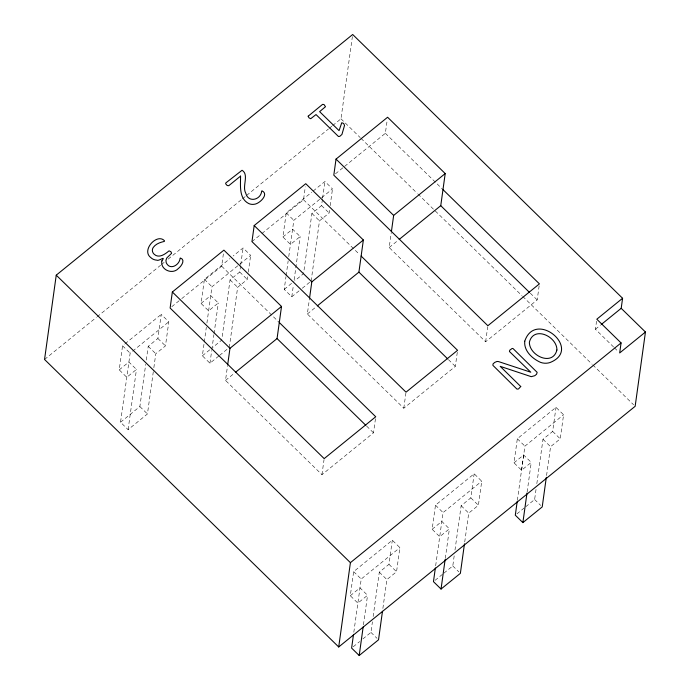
<?xml version="1.0" encoding="UTF-8"?>
<svg xmlns="http://www.w3.org/2000/svg" width="690" height="690" viewBox="0 0 690 690"><rect width="100%" height="100%" fill="white"/><g stroke="black" fill="none" stroke-linecap="round" stroke-linejoin="round"><path stroke-width="0.52" stroke-dasharray="3.45 2.59" d="M119.215 369.875L128.883 362.026L136.465 369.435L126.796 377.283L119.215 369.875L122.561 345.785L124.2 344.448M153.301 371.703L147.444 413.966L128.107 429.654L120.526 422.246L130.143 353.194L131.781 351.857M128.107 429.654L136.465 369.435M120.526 422.246L139.863 406.548L145.719 364.294M146.306 360.068L148.212 346.328L157.881 338.48L161.227 314.399L168.809 321.807L165.462 345.897L155.793 353.737L153.447 370.642M201.057 303.428L210.726 295.579L218.307 302.988L208.639 310.836L201.057 303.428L204.404 279.338L229.908 258.638M218.816 356.014L209.95 363.216L202.368 355.798L204.128 343.128M204.275 342.068L206.327 327.276M206.914 323.049L211.985 286.747L250.651 255.36L243.07 247.952L233.194 255.964M181.763 298.606L221.671 266.202L223.482 253.152M209.95 363.216L211.709 350.537M211.856 349.476L213.909 334.685M214.055 333.632L218.307 302.988M240.594 265.754L239.723 272.041L230.055 279.89L221.706 340.11L212.839 347.303M229.287 347.519L237.645 287.299L247.305 279.45L247.745 276.302M240.741 264.71L243.07 247.952M375.455 418.77L373.506 432.82L321.945 474.677L225.509 380.423L227.597 365.372M248.322 272.119L250.651 255.36M282.9 236.981L292.569 229.14L300.15 236.549L290.481 244.398L282.9 236.981L286.247 212.9L311.751 192.191M299.046 290.878L291.792 296.769L284.211 289.36L285.971 276.681M286.117 275.62L288.17 260.829M288.756 256.602L293.828 220.308L332.494 188.913L324.912 181.505L312.57 191.527M261.941 233.505L303.514 199.755L305.325 186.705M291.792 296.769L293.405 285.143M294.138 279.864L300.15 236.549M322.437 199.307L321.566 205.594L311.906 213.443L303.548 273.663L294.682 280.856M322.584 198.263L324.912 181.505M311.13 281.072L319.487 220.852L329.147 213.003L329.587 209.864M457.298 352.323L455.348 366.373L403.788 408.23L307.352 313.985L309.439 298.925M332.632 125.589L340.981 118.809L352.383 36.63M330.165 205.672L332.494 188.913M321.945 474.677L324.041 459.618M344.612 166.385L385.356 133.308L387.168 120.258M539.14 285.876L537.191 299.926L485.631 341.783L389.195 247.538L391.282 232.478M350.304 595.72L359.973 587.871L367.554 595.28L357.886 603.129L350.304 595.72L353.642 571.63L392.308 540.236L399.889 547.644L396.552 571.734L386.883 579.583L382.631 610.219M353.815 632.247L361.224 579.039L399.889 547.644M363.449 624.864L367.554 595.28M362.888 638.931L370.944 632.394L372.41 621.828M373.143 616.55L379.302 572.174L388.97 564.325L392.308 540.236M403.788 408.23L405.884 393.171M432.147 529.273L441.816 521.424L449.397 528.833L439.728 536.682L432.147 529.273L435.485 505.184L474.151 473.789L481.732 481.206L478.394 505.287L468.726 513.136L464.474 543.78M435.657 565.8L443.066 512.592L481.732 481.206M445.291 558.417L449.397 528.833M443.929 573.14L452.787 565.947L454.253 555.381M454.986 550.102L461.144 505.727L470.813 497.878L474.151 473.789M485.631 341.783L487.727 326.732M513.99 462.826L523.658 454.977L531.24 462.386L521.571 470.235L513.99 462.826L517.336 438.737L556.002 407.35L563.583 414.759L560.237 438.849L550.568 446.697L546.463 476.273M517.353 500.405L523.658 454.977M521.571 470.235L524.918 446.145L563.583 414.759M527.134 491.97L531.24 462.386M525.771 506.702L534.629 499.508L536.096 488.943M536.829 483.656L542.987 439.28L552.656 431.44L556.002 407.35M613.617 347.027L595.418 329.242L596.531 321.212M44.548 359.473L96.315 317.443M97.152 316.77L160.615 265.245M161.451 264.563L164.789 261.855M168.127 259.138L241.612 199.488M242.449 198.806L245.787 196.098M246.623 195.417L328.457 128.978M329.294 128.297L331.795 126.27M125.028 343.784L161.227 314.399M171.784 306.705L180.927 299.279M251.962 241.612L261.105 234.186M335.469 173.811L343.784 167.066M132.609 351.193L168.809 321.807M202.368 355.798L212.037 347.958M284.211 289.36L293.88 281.511M219.618 355.367L228.476 348.174M302.263 288.265L310.319 281.727M225.509 380.423L234.66 372.997M307.352 313.985L316.503 306.558M389.195 247.538L398.346 240.111M595.418 329.242L600.404 325.197M353.228 646.78L359.671 641.553M435.071 580.333L443.127 573.795M516.914 513.895L524.969 507.348M614.367 347.769L618.162 351.469M385.356 133.308L442.98 189.621M530.3 293.198L537.191 299.926M340.981 118.809L360.232 137.621M361.008 138.38L417.217 193.312M417.993 194.071L521.951 295.665M522.718 296.424L592.029 364.156M592.796 364.906L633.61 404.797M321.566 205.594L329.147 213.003M552.656 431.44L560.237 438.849M303.514 199.755L359.602 254.567M311.906 213.443L319.487 220.852M542.987 439.28L550.568 446.697M448.457 359.645L455.348 366.373M286.247 212.9L293.828 220.308M517.336 438.737L524.918 446.145M534.629 499.508L540.701 505.434M239.723 272.041L247.305 279.45M470.813 497.878L478.394 505.287M221.671 266.202L279.295 322.515M230.055 279.89L237.645 287.299M461.144 505.727L468.726 513.136M366.614 426.084L373.506 432.82M204.404 279.338L211.985 286.747M435.485 505.184L443.066 512.592M452.787 565.947L458.859 571.881M157.881 338.48L165.462 345.897M388.97 564.325L396.552 571.734M148.212 346.328L155.793 353.737M379.302 572.174L386.883 579.583M122.561 345.785L130.143 353.194M353.642 571.63L361.224 579.039M139.863 406.548L147.444 413.966M370.944 632.394L377.007 638.319"/><path stroke-width="1.03" d="M56.244 275.163L44.548 359.473L338.712 646.97L635.154 406.298L645.452 332.028L621.198 308.318L622.587 298.278L352.685 34.5L56.244 275.163L350.408 562.661L338.712 646.97M235.488 372.324L277.061 338.574L281.52 306.455L223.905 250.142L172.345 291.999L170.12 308.051L324.179 458.617L375.731 416.76L279.295 322.515M227.735 364.363L229.968 348.312L281.52 306.455M317.331 305.877L358.912 272.127L363.363 240.008L305.748 183.695L254.187 225.552L251.962 241.612L406.022 392.17L457.574 350.313L361.137 256.068M309.586 297.925L311.811 281.865L363.363 240.008M399.174 239.439L440.755 205.68L445.205 173.561L387.59 117.248L336.03 159.105L333.805 175.165L487.865 325.723L539.416 283.875L442.98 189.621M391.428 231.478L393.654 215.418L445.205 173.561M353.522 634.36L351.615 648.091L359.197 655.5L378.525 639.803L382.484 611.28M359.197 655.5L363.156 626.977M435.364 567.913L433.458 581.644L441.039 589.053L460.368 573.356L464.474 543.78M441.039 589.053L445.145 559.469M517.207 501.466L515.301 515.197L522.882 522.606L542.211 506.917L546.316 477.333M522.882 522.606L526.988 493.031M622.587 298.278L596.807 319.211L621.069 342.921L619.68 352.952L645.452 332.028M601.24 324.516L621.198 308.318M350.408 562.661L621.069 342.921M440.755 205.68L529.532 292.448M336.03 159.105L393.654 215.418M358.912 272.127L447.689 358.895M254.187 225.552L311.811 281.865M277.061 338.574L365.847 425.342M172.345 291.999L229.968 348.312M240.569 176.105C240.594 185.386 238.749 198.384 248.633 203.507A8.539 7.59 7.9 0 0 254.118 204.283C259.259 204.05 269.428 194.356 262.062 190.845L261.708 190.983C260.941 200.066 248.098 203.136 245.761 193.157C241.802 186.404 249.426 174.596 242.043 170.283L225.854 182.893L225.621 183.738L227.191 185.532L228.761 185.696L240.569 176.105M308.171 116.187L308.973 117.817L310.707 118.723L316.02 114.566L338.471 136.508L339.825 136.327L341.947 134.429L344.534 125.399L343.663 123.458L341.766 122.742L339.057 130.626L319.625 111.642L325.507 106.709L323.972 104.509L322.566 104.38L308.171 116.187M524.762 341.171C523.667 350.917 532.464 358.809 540.641 362.405A13.041 11.601 7.9 0 0 549.93 362.561C583.223 349.416 535.543 309.068 524.762 341.171M161.874 260.923C160.054 269.747 172.431 275 178.27 268.582C181.116 266.504 185.912 259.837 180.426 258.017L180.116 258.181C179.624 265.072 169.887 270.739 166.264 262.804L165.928 260.372L166.833 257.905L171.62 253.299L170.887 251.686L169.024 250.849C165.195 254.162 158.829 258.716 154.172 254.265A6.193 5.511 7.9 0 1 153.223 247.477C155.811 243.837 160.166 242.354 164.349 241.414L164.505 240.793C157.13 232.685 140.976 250.367 150.8 257.568A8.427 7.495 7.9 0 0 156.69 260.139C158.976 261.648 166.307 254.817 161.874 260.923M520.76 386.521L518.5 388.953L516.982 389.134L492.876 365.321L493.048 363.915L494.721 362.414L497.016 361.448L498.56 361.595L530.774 372.212L509.427 351.495L509.781 350.166L512.196 348.424L513.032 348.571L537.165 372.367L536.553 374.265L534.776 375.705L531.266 376.671L500.19 366.338L520.76 386.521M556.908 350.003C552.699 366.709 529.195 355.712 529.377 342.197C533.568 325.395 557.175 336.427 556.908 350.003"/></g></svg>
